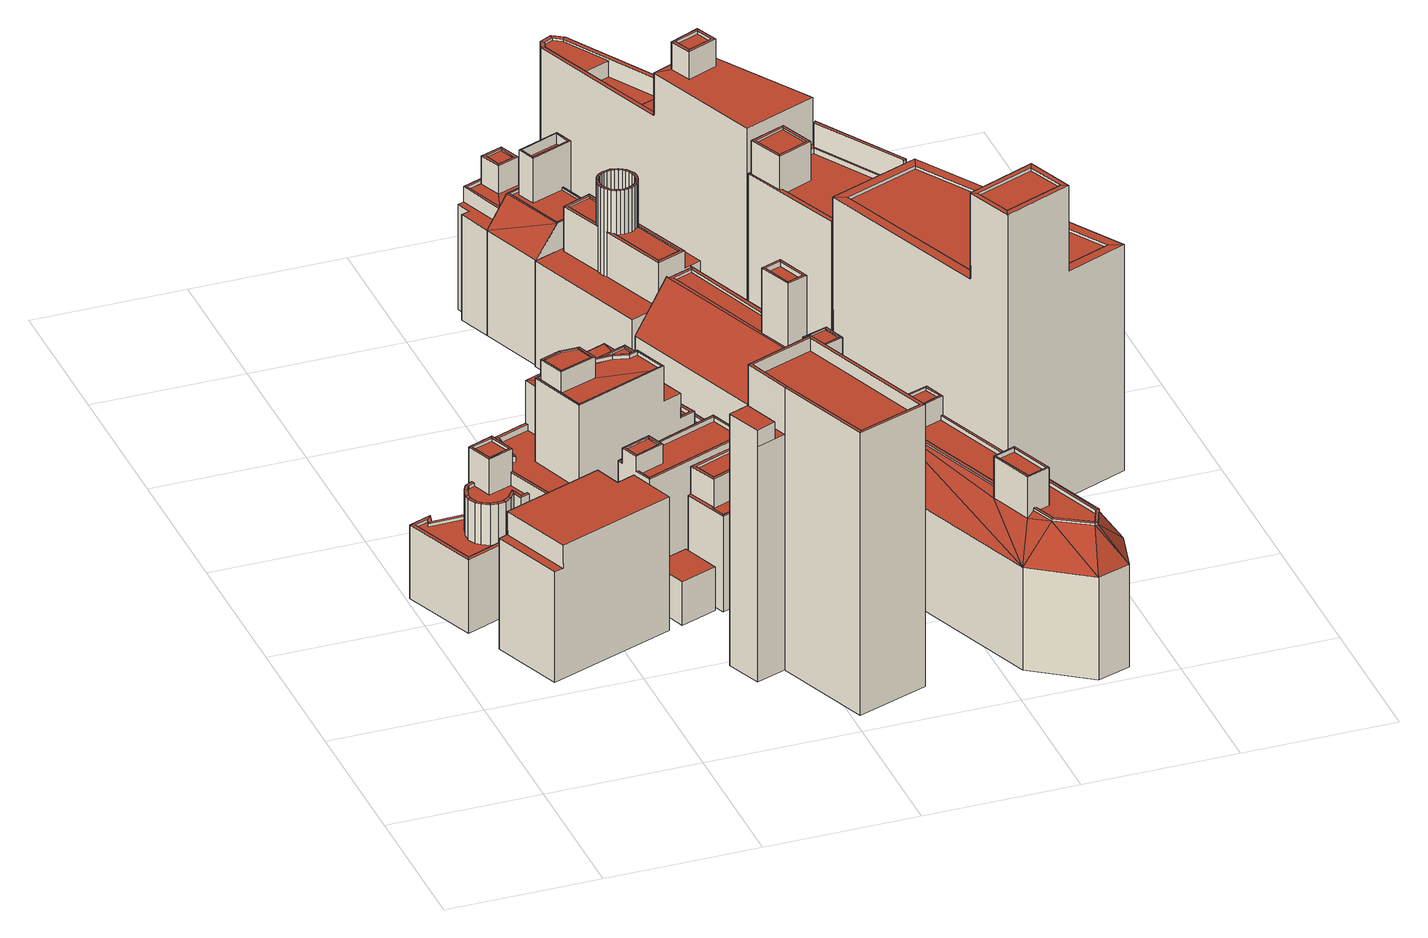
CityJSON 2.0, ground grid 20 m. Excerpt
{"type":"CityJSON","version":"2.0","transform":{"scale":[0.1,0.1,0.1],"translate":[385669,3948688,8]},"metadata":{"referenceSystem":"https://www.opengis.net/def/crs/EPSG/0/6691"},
"CityObjects":{
"building1":{"type":"Building","attributes":{"class":3002,"usage":403,"measuredHeight":18.2,"storeysAboveGround":5,"storeysBelowGround":0,"prefecture":13,"city":13103,"footprintArea":178.45,"fireproofType":1001,"coverageRatio":80,"floorAreaRatio":500,"surveyYear":2021,"urbanPlanType":21,"areaClassificationType":22,"landUseType":212,"districts":"10","detailedUsage":"1241","floodRisk_description":10,"floodRisk_rank":2,"floodRisk_depth":0.56,"floodRisk_adminType":2,"floodRisk_scale":2},"geometry":[{"type":"Solid","lod":"2","boundaries":[[[[0,1,2,3,4,5]],[[6,7,8,9]],[[10,11,12,13,14,15]],[[1,7,6,15,14,2]],[[1,0,8,7]],[[5,11,10,9,8,0]],[[4,3,13,12]],[[5,4,12,11]],[[3,2,14,13]],[[9,10,15,6]]]],"semantics":{"surfaces":[{"type":"GroundSurface"},{"type":"RoofSurface"},{"type":"WallSurface"}],"values":[[0,1,1,2,2,2,2,2,2,2]]}}]},
"building2":{"type":"Building","attributes":{"class":3002,"usage":401,"measuredHeight":21.1,"storeysAboveGround":8,"storeysBelowGround":1,"prefecture":13,"city":13103,"footprintArea":176.35,"fireproofType":1001,"coverageRatio":80,"floorAreaRatio":500,"surveyYear":2021,"urbanPlanType":21,"areaClassificationType":22,"landUseType":212,"districts":"10","detailedUsage":"1210","floodRisk_description":10,"floodRisk_rank":1,"floodRisk_depth":0.05,"floodRisk_adminType":2,"floodRisk_scale":2},"geometry":[{"type":"Solid","lod":"2","boundaries":[[[[16,17,18,19,20,21,22,23,24,25,26,27,28,29,30,31,32]],[[33,34,35,36,37,38,39,40]],[[41,42,43,44]],[[45,46,47,48]],[[49,50,51,52,53,54]],[[55,56,57,58,59,60]],[[61,62,63,64]],[[65,66,67,68]],[[69,70,71,72,73,74,75,76,77,78,79,80,81,82,83,84]],[[85,86,87,88]],[[89,90,91,92,93]],[[94,95,96,97]],[[98,45,99]],[[100,101,102,103]],[[104,105,106,107,108,109,110,111,112,113,114,115,116,117,118,119,120,121,122]],[[123,124,125,126]],[[127,128,129,130]],[[97,131,132,94]],[[133,134,135,136]],[[137,138,139,140]],[[141,142,143,144]],[[145,64,63,146]],[[52,51,147,148]],[[149,150,151,152]],[[153,154,155,156]],[[59,58,129,128]],[[146,157,158,145]],[[159,160,161,162]],[[163,155,154,164]],[[165,166,167,168]],[[127,130,169,170]],[[171,172,173,50,49]],[[174,175,176,177]],[[60,178,179,55]],[[147,180,181,148]],[[160,132,131,161]],[[45,98,46]],[[182,183,101,100]],[[184,185,86,85]],[[186,68,67,187]],[[188,123,126,189]],[[175,163,164,176]],[[190,191,192,193]],[[144,143,185,184]],[[194,195,196,197,198,199,200,201]],[[136,135,202,203,204,205]],[[42,206,207,208,209,210,43]],[[178,211,212,179]],[[213,41,44,214]],[[215,216,217,218]],[[219,220,221,222,223,224]],[[225,226,183,182]],[[103,102,142,141]],[[152,151,226,225]],[[227,228,229,230]],[[228,227,231,232]],[[88,87,233,234]],[[140,139,168,167]],[[235,174,177,236]],[[187,230,229,186]],[[237,238,239,240]],[[137,218,217,138]],[[239,207,206,240]],[[188,189,241,242]],[[95,159,162,96]],[[243,242,241,244]],[[232,231,66,65]],[[245,98,99,246]],[[247,125,124,248]],[[249,234,233,250]],[[251,252,253,254,255,256,257,258,259,260,261]],[[211,170,169,212]],[[214,262,238,237,213]],[[263,264,249,250]],[[61,265,266,62]],[[246,48,47,245]],[[75,103,141,76]],[[183,226,114,113]],[[205,251,261,136]],[[232,220,219,228]],[[89,131,97,90]],[[235,201,200,174]],[[258,62,266,259]],[[184,78,77,144]],[[194,201,235,236,124,123]],[[132,147,51,94]],[[170,211,208,207]],[[24,23,216,215,118,117,48,246,265]],[[121,140,167,122]],[[57,56,160,159,173,172]],[[39,244,241,40]],[[98,192,191,46]],[[137,120,119,218]],[[126,34,33,189]],[[257,63,62,258]],[[166,165,250,233,105,104]],[[245,193,192,98]],[[66,231,213,237]],[[260,133,136,261]],[[92,162,161,93]],[[217,216,23,22]],[[50,173,159,95]],[[20,19,168,139]],[[226,151,115,114]],[[179,148,181,55]],[[67,66,237,240]],[[180,147,132,160,56]],[[146,256,255,157]],[[35,125,247,36]],[[26,64,145,27]],[[231,227,41,213]],[[193,245,47,190]],[[41,227,230,42]],[[100,74,73,182]],[[156,196,195,188,242,153]],[[91,96,162,92]],[[176,29,28,177]],[[69,84,134,133,99,45]],[[117,116,150,149,70,69,45,48]],[[93,161,131,89]],[[190,47,46,191]],[[104,122,167,166]],[[70,149,152,71]],[[164,154,31,30]],[[58,57,172,171]],[[212,52,148,179]],[[198,163,175,199]],[[110,109,143,142]],[[120,137,140,121]],[[197,155,163,198]],[[26,25,61,64]],[[81,234,249,82]],[[44,43,37,36,247,248]],[[202,135,17,16]],[[234,81,80,88]],[[169,53,52,212]],[[209,243,244,39,38,210]],[[58,171,49,129]],[[254,262,214,158,157,255]],[[133,260,259,266,265,246,99]],[[65,221,220,232]],[[248,124,236,177,28,27,145,158,214,44]],[[90,97,96,91]],[[107,106,87,86]],[[130,54,53,169]],[[106,105,233,87]],[[40,241,189,33]],[[125,35,34,126]],[[43,210,38,37]],[[264,83,82,249]],[[228,219,224,229]],[[76,141,144,77]],[[21,20,139,138]],[[118,215,218,119]],[[63,257,256,146]],[[127,170,207,239]],[[195,194,123,188]],[[203,202,16,32]],[[204,203,178,60,253,252]],[[94,51,50,95]],[[129,49,54,130]],[[176,164,30,29]],[[196,156,155,197]],[[25,24,265,61]],[[79,85,88,80]],[[225,72,71,152]],[[223,186,229,224]],[[111,110,142,102]],[[182,73,72,225]],[[262,254,253,60,59]],[[78,184,85,79]],[[174,200,199,175]],[[109,108,185,143]],[[128,127,239,238]],[[221,65,68,222]],[[238,262,59,128]],[[153,242,243,209,208,211,178,203,32,31,154]],[[263,250,165,168,19,18]],[[230,187,206,42]],[[103,75,74,100]],[[116,115,151,150]],[[108,107,86,185]],[[187,67,240,206]],[[263,18,17,135,134,84,83,264]],[[181,180,56,55]],[[222,68,186,223]],[[204,252,251,205]],[[113,112,101,183]],[[138,217,22,21]],[[112,111,102,101]]]],"semantics":{"surfaces":[{"type":"GroundSurface"},{"type":"RoofSurface"},{"type":"WallSurface"}],"values":[[0,1,1,1,1,1,1,1,1,1,1,1,1,1,1,1,1,1,1,1,1,1,1,1,1,1,1,1,1,1,1,1,1,1,1,1,1,1,1,1,1,1,1,1,1,1,1,1,1,1,1,1,1,1,1,1,1,1,1,1,1,1,1,1,1,1,1,1,1,1,1,1,1,1,1,1,2,2,2,2,2,2,2,2,2,2,2,2,2,2,2,2,2,2,2,2,2,2,2,2,2,2,2,2,2,2,2,2,2,2,2,2,2,2,2,2,2,2,2,2,2,2,2,2,2,2,2,2,2,2,2,2,2,2,2,2,2,2,2,2,2,2,2,2,2,2,2,2,2,2,2,2,2,2,2,2,2,2,2,2,2,2,2,2,2,2,2,2,2,2,2,2,2,2,2,2,2,2,2,2,2,2,2,2,2,2,2,2,2,2]]}}]},
"building3":{"type":"Building","attributes":{"class":3001,"usage":402,"measuredHeight":6.6,"storeysAboveGround":2,"storeysBelowGround":0,"prefecture":13,"city":13103,"footprintArea":27.25,"fireproofType":1003,"coverageRatio":80,"floorAreaRatio":500,"surveyYear":2021,"urbanPlanType":21,"areaClassificationType":22,"landUseType":212,"districts":"10","detailedUsage":"1221","floodRisk_description":10,"floodRisk_rank":1,"floodRisk_depth":0.33,"floodRisk_adminType":2,"floodRisk_scale":2},"geometry":[{"type":"Solid","lod":"2","boundaries":[[[[267,268,269,270]],[[271,272,273,274]],[[268,267,272,271]],[[270,269,274,273]],[[269,268,271,274]],[[267,270,273,272]]]],"semantics":{"surfaces":[{"type":"GroundSurface"},{"type":"RoofSurface"},{"type":"WallSurface"}],"values":[[0,1,2,2,2,2]]}}]},
"building4":{"type":"Building","attributes":{"class":3002,"usage":413,"measuredHeight":17.2,"storeysAboveGround":5,"storeysBelowGround":1,"prefecture":13,"city":13103,"footprintArea":84.7,"fireproofType":1001,"coverageRatio":80,"floorAreaRatio":500,"surveyYear":2021,"urbanPlanType":21,"areaClassificationType":22,"landUseType":211,"districts":"10","detailedUsage":"1230","floodRisk_description":10,"floodRisk_rank":1,"floodRisk_depth":0.21,"floodRisk_adminType":2,"floodRisk_scale":2},"geometry":[{"type":"Solid","lod":"2","boundaries":[[[[275,276,277,278]],[[279,280,281,282]],[[283,284,285,286]],[[287,288,280,279]],[[282,281,289,290]],[[291,292,293,294]],[[295,296,284,283]],[[297,298,299,300,301,302,303,304]],[[296,295,305,306]],[[290,289,288,287]],[[286,285,291,294]],[[307,308,309,310]],[[291,299,298,292]],[[285,300,299,291]],[[281,308,307,289]],[[276,275,286,294]],[[306,305,282,290,304,303]],[[297,304,290,287]],[[278,277,295,283]],[[284,301,300,285]],[[293,279,282,305,295,277,276,294]],[[288,310,309,280]],[[296,302,301,284]],[[297,287,279,293,292,298]],[[280,309,308,281]],[[289,307,310,288]],[[275,278,283,286]],[[306,303,302,296]]]],"semantics":{"surfaces":[{"type":"GroundSurface"},{"type":"RoofSurface"},{"type":"WallSurface"}],"values":[[0,1,1,1,1,1,1,1,1,1,1,1,2,2,2,2,2,2,2,2,2,2,2,2,2,2,2,2]]}}]},
"building5":{"type":"Building","attributes":{"class":3002,"usage":403,"measuredHeight":36.6,"storeysAboveGround":12,"storeysBelowGround":0,"prefecture":13,"city":13103,"footprintArea":212.09,"fireproofType":1001,"coverageRatio":80,"floorAreaRatio":500,"surveyYear":2021,"urbanPlanType":21,"areaClassificationType":22,"landUseType":212,"districts":"10","detailedUsage":"1241","floodRisk_description":10,"floodRisk_rank":1,"floodRisk_depth":0.28,"floodRisk_adminType":2,"floodRisk_scale":2},"geometry":[{"type":"Solid","lod":"2","boundaries":[[[[311,312,313,314,315,316,317,318,319,320]],[[321,322,323,324]],[[325,326,327,328]],[[329,330,331,332]],[[329,332,333,334]],[[335,336,337,338,339]],[[340,341,342,343,344,345,346]],[[328,327,331,330]],[[334,333,326,325]],[[332,337,336,333]],[[314,313,342,341]],[[323,311,320,346,324]],[[331,338,337,332]],[[320,319,340,346]],[[334,315,314,341,340,329]],[[321,324,346,345]],[[313,312,343,342]],[[322,321,345,344]],[[330,329,340,319,318]],[[318,317,328,330]],[[316,315,334,325]],[[333,336,335,326]],[[325,328,317,316]],[[311,323,322,344,343,312]],[[326,335,339,327]],[[327,339,338,331]]]],"semantics":{"surfaces":[{"type":"GroundSurface"},{"type":"RoofSurface"},{"type":"WallSurface"}],"values":[[0,1,1,1,1,1,1,1,1,2,2,2,2,2,2,2,2,2,2,2,2,2,2,2,2,2]]}}]},
"building6":{"type":"Building","attributes":{"class":3002,"usage":402,"measuredHeight":15.7,"storeysAboveGround":5,"storeysBelowGround":0,"prefecture":13,"city":13103,"footprintArea":59.98,"fireproofType":1001,"coverageRatio":80,"floorAreaRatio":500,"surveyYear":2021,"urbanPlanType":21,"areaClassificationType":22,"landUseType":212,"districts":"10","detailedUsage":"1221","floodRisk_description":10,"floodRisk_rank":1,"floodRisk_depth":0.18,"floodRisk_adminType":2,"floodRisk_scale":2},"geometry":[{"type":"Solid","lod":"2","boundaries":[[[[347,348,349,350]],[[351,352,353,354]],[[355,356,357,358]],[[359,360,361,362]],[[362,361,352,351]],[[363,364,365,366,367,368,369]],[[354,353,360,359]],[[370,371,372,373]],[[358,357,374,375]],[[376,377,375,374,378,379]],[[356,355,380,381]],[[381,380,362,351,366,365]],[[357,363,369,374]],[[380,355,348,347,377,376,359,362]],[[353,372,371,360]],[[349,348,355,358]],[[352,373,372,353]],[[360,371,370,361]],[[347,350,375,377]],[[374,369,368,378]],[[356,364,363,357]],[[354,359,376,379]],[[378,368,367,379]],[[366,351,354,379,367]],[[350,349,358,375]],[[381,365,364,356]],[[361,370,373,352]]]],"semantics":{"surfaces":[{"type":"GroundSurface"},{"type":"RoofSurface"},{"type":"WallSurface"}],"values":[[0,1,1,1,1,1,1,1,1,1,1,2,2,2,2,2,2,2,2,2,2,2,2,2,2,2,2]]}}]},
"building7":{"type":"Building","attributes":{"class":3002,"usage":401,"measuredHeight":16.7,"storeysAboveGround":5,"storeysBelowGround":1,"prefecture":13,"city":13103,"footprintArea":73.07,"fireproofType":1001,"coverageRatio":80,"floorAreaRatio":700,"surveyYear":2021,"urbanPlanType":21,"areaClassificationType":22,"landUseType":212,"districts":"10","detailedUsage":"1210","floodRisk_description":10,"floodRisk_rank":1,"floodRisk_depth":0.11,"floodRisk_adminType":2,"floodRisk_scale":2},"geometry":[{"type":"Solid","lod":"2","boundaries":[[[[382,383,384,385,386,387,388,389,390,391,392,393]],[[394,395,396,397]],[[398,399,400,401]],[[402,403,404,405]],[[406,401,407,408]],[[409,410,411,412]],[[413,414,415,416]],[[417,396,395,418]],[[419,420,421,422]],[[412,411,423,424]],[[401,400,425,407]],[[408,419,422,406]],[[426,427,428,429,430,431]],[[432,433,434,435,436,410,409,437]],[[394,397,438,439]],[[440,416,415,441]],[[413,421,420,414]],[[425,400,440,441]],[[436,435,424,423]],[[438,417,418,439]],[[402,438,397,403]],[[399,398,383,382]],[[414,434,433,415]],[[415,433,432,441]],[[428,427,385,384,401,406]],[[426,431,387,386]],[[411,410,394,439]],[[435,420,419,424]],[[394,410,436,395]],[[408,412,424,419]],[[403,397,396,404]],[[418,423,411,439]],[[395,436,423,418]],[[422,429,428,406]],[[404,396,417,405]],[[398,401,384,383]],[[431,430,388,387]],[[429,422,421,389,388,430]],[[405,417,438,402]],[[441,432,437,425]],[[393,400,399,382]],[[420,435,434,414]],[[391,390,413,416]],[[425,437,409,407]],[[392,391,416,440]],[[393,392,440,400]],[[390,389,421,413]],[[427,426,386,385]],[[407,409,412,408]]]],"semantics":{"surfaces":[{"type":"GroundSurface"},{"type":"RoofSurface"},{"type":"WallSurface"}],"values":[[0,1,1,1,1,1,1,1,1,1,1,1,1,1,1,1,1,1,1,1,2,2,2,2,2,2,2,2,2,2,2,2,2,2,2,2,2,2,2,2,2,2,2,2,2,2,2,2,2]]}}]},
"building8":{"type":"Building","attributes":{"class":3002,"usage":401,"measuredHeight":18,"storeysAboveGround":6,"storeysBelowGround":1,"prefecture":13,"city":13103,"footprintArea":205.99,"fireproofType":1001,"coverageRatio":80,"floorAreaRatio":700,"surveyYear":2021,"urbanPlanType":21,"areaClassificationType":22,"landUseType":212,"districts":"10","detailedUsage":"1210","floodRisk_description":10,"floodRisk_rank":1,"floodRisk_depth":0.06,"floodRisk_adminType":2,"floodRisk_scale":2},"geometry":[{"type":"Solid","lod":"2","boundaries":[[[[442,443,444,445,446,447,385,383]],[[448,449,450,451]],[[452,453,454,455]],[[456,457,458,459]],[[460,461,462,463]],[[464,465,466,467]],[[468,469,470,471,472,473,474,475,476,477,478,479,480,481,482,483,484,485,486,487,488,489,490,491,492,493,494,495,496,497]],[[498,499,500,501]],[[502,503,504,505,506,507,508,509,510,511,512,513,514,515,516]],[[517,518,519,520]],[[521,522,523,524,525]],[[451,450,526,527]],[[528,529,530]],[[528,530,531]],[[532,533,534,535]],[[530,508,531]],[[463,462,536,537]],[[499,538,539,500]],[[540,541,542,543]],[[544,545,546,547]],[[548,549,550,551,552]],[[553,544,547,554]],[[545,555,556,546]],[[530,557,461,460]],[[536,558,559,537]],[[560,561,562,563]],[[528,531,564]],[[565,553,554,566]],[[567,568,569,570]],[[571,572,573,574]],[[575,576,577,578,579,580,581,582]],[[583,584,585,586]],[[587,567,570,588]],[[533,464,467,534]],[[589,540,543,590]],[[557,530,529,591]],[[592,452,455,593]],[[572,587,588,573]],[[531,537,564]],[[584,592,593,585]],[[538,583,586,539]],[[594,595,596,597,598,599,600,601,602,603,604]],[[427,605,460]],[[606,607,608,609,610,611,612,613,614,615,616]],[[561,560,617,618,619]],[[620,589,590,621]],[[537,559,564]],[[622,565,566,623]],[[453,532,535,454]],[[624,517,520,625]],[[541,624,625,542]],[[527,526,626,627]],[[555,620,621,556]],[[568,498,501,569]],[[627,626,449,448]],[[518,571,574,519]],[[628,629,630,631,632,633,634,635,636,637,638,639,640,641]],[[563,562,642,643,644,645]],[[460,463,427]],[[465,622,623,466]],[[549,548,525,524]],[[585,593,484,483]],[[630,629,617,560]],[[624,541,640,639]],[[450,456,459,526]],[[499,498,611,610]],[[593,455,485,484]],[[427,463,537,646,383,385]],[[385,447,605,427]],[[566,554,493,492]],[[529,528,527,627,578,577,591]],[[590,543,469,468]],[[467,466,490,489]],[[572,571,636,635]],[[466,623,491,490]],[[568,567,613,612]],[[532,453,516,515]],[[504,549,524,633,632,505]],[[621,590,468,497]],[[461,575,582,462]],[[619,618,620,555,597,596]],[[570,569,478,477]],[[550,549,504,503]],[[613,567,587,522,614]],[[521,615,614,522]],[[623,566,492,491]],[[542,625,471,470]],[[642,604,603,465,464,643]],[[455,454,486,485]],[[453,452,502,516]],[[574,573,475,474]],[[525,616,615,521]],[[556,621,497,496]],[[588,570,477,476]],[[448,579,578,627]],[[634,633,524,523]],[[571,518,637,636]],[[543,542,470,469]],[[531,646,537]],[[538,499,610,609]],[[462,582,581,536]],[[554,547,494,493]],[[598,597,555,545]],[[534,467,489,488]],[[539,586,482,481]],[[546,556,496,495]],[[583,608,607,552,584]],[[535,534,488,487]],[[605,447,446,510,509,530,460]],[[452,592,551,550,503,502]],[[622,465,603,602]],[[509,508,530]],[[449,457,456,450]],[[561,595,594,562]],[[563,645,514,513]],[[569,501,479,478]],[[630,560,563,513,512,444,443,507,506,631]],[[572,635,634,523,522,587]],[[562,594,604,642]],[[601,600,553,565]],[[442,531,508,507,443]],[[625,520,472,471]],[[498,568,612,611]],[[643,464,533,644]],[[520,519,473,472]],[[557,576,575,461]],[[541,540,641,640]],[[445,444,512,511]],[[564,451,527,528]],[[599,598,545,544]],[[573,588,476,475]],[[518,517,638,637]],[[536,581,580,558]],[[591,577,576,557]],[[565,622,602,601]],[[446,445,511]],[[547,546,495,494]],[[583,538,609,608]],[[519,574,474,473]],[[454,535,487,486]],[[548,606,616,525]],[[500,539,481,480]],[[558,580,579,448,451,564,559]],[[540,589,628,641]],[[510,446,511]],[[586,585,483,482]],[[632,631,506,505]],[[600,599,544,553]],[[501,500,480,479]],[[619,596,595,561]],[[551,592,584,552]],[[517,624,639,638]],[[626,458,457,449]],[[589,620,618,617,629,628]],[[532,515,514,645,644,533]],[[526,459,458,626]],[[552,607,606,548]],[[442,383,646,531]]]],"semantics":{"surfaces":[{"type":"GroundSurface"},{"type":"RoofSurface"},{"type":"WallSurface"}],"values":[[0,1,1,1,1,1,1,1,1,1,1,1,1,1,1,1,1,1,1,1,1,1,1,1,1,1,1,1,1,1,1,1,1,1,1,1,1,1,1,1,1,1,1,1,1,1,1,1,1,1,1,1,1,1,1,1,1,1,1,1,1,2,2,2,2,2,2,2,2,2,2,2,2,2,2,2,2,2,2,2,2,2,2,2,2,2,2,2,2,2,2,2,2,2,2,2,2,2,2,2,2,2,2,2,2,2,2,2,2,2,2,2,2,2,2,2,2,2,2,2,2,2,2,2,2,2,2,2,2,2,2,2,2,2,2,2,2,2,2,2,2,2,2,2,2,2,2,2,2,2,2,2,2,2,2,2,2,2]]}}]},
"building9":{"type":"Building","attributes":{"class":3002,"usage":401,"measuredHeight":19.5,"storeysAboveGround":6,"storeysBelowGround":1,"prefecture":13,"city":13103,"footprintArea":271.34,"fireproofType":1001,"coverageRatio":80,"floorAreaRatio":700,"surveyYear":2021,"urbanPlanType":21,"areaClassificationType":22,"landUseType":212,"districts":"10","detailedUsage":"1210","floodRisk_description":10,"floodRisk_rank":1,"floodRisk_depth":0.05,"floodRisk_adminType":2,"floodRisk_scale":2},"geometry":[{"type":"Solid","lod":"2","boundaries":[[[[647,648,649,650]],[[651,652,653,654]],[[655,656,657,658]],[[659,660,661,662]],[[663,664,665,666]],[[667,668,669,670]],[[662,661,668,667]],[[670,669,660,659]],[[671,672,673]],[[674,675,676,677]],[[671,678,672]],[[663,679,680,681,682]],[[683,684,673,666,665]],[[672,666,673]],[[685,686,664,663,682,687]],[[665,676,675,683]],[[686,685,662,667,683,675,674]],[[681,648,647,671,673,684,670,659,687,682]],[[686,674,677,664]],[[658,672,678,650,649,680,679,655]],[[668,651,654,669]],[[669,654,653,660]],[[657,666,672,658]],[[659,662,685,687]],[[656,663,666,657]],[[681,680,649,648]],[[647,650,678,671]],[[660,653,652,661]],[[661,652,651,668]],[[667,670,684,683]],[[664,677,676,665]],[[655,679,663,656]]]],"semantics":{"surfaces":[{"type":"GroundSurface"},{"type":"RoofSurface"},{"type":"WallSurface"}],"values":[[0,1,1,1,1,1,1,1,1,1,1,1,1,1,1,2,2,2,2,2,2,2,2,2,2,2,2,2,2,2,2,2]]}}]},
"building10":{"type":"Building","attributes":{"class":3002,"usage":401,"measuredHeight":16,"storeysAboveGround":5,"storeysBelowGround":0,"prefecture":13,"city":13103,"footprintArea":121.6,"fireproofType":1001,"coverageRatio":80,"floorAreaRatio":700,"surveyYear":2021,"urbanPlanType":21,"areaClassificationType":22,"landUseType":212,"districts":"10","detailedUsage":"1210","floodRisk_description":10,"floodRisk_rank":1,"floodRisk_depth":0.05,"floodRisk_adminType":2,"floodRisk_scale":2},"geometry":[{"type":"Solid","lod":"2","boundaries":[[[[688,689,690,691]],[[692,693,694]],[[692,694,695]],[[696,697,698,699]],[[700,701,702]],[[703,704,705,706]],[[693,707,694]],[[708,709,710,711]],[[712,692,695]],[[713,714,703,706]],[[715,716,717,718,719,720]],[[721,708,711,722]],[[700,723,694]],[[712,695,702]],[[710,709,705,704]],[[701,712,702]],[[692,724,693]],[[725,726,727,728,729,730,731,732]],[[713,721,722,714]],[[700,702,723]],[[707,700,694]],[[733,734,735,736,737,738,739,740,741,742,743,744,745]],[[718,710,704,719]],[[727,735,734,728]],[[728,734,733,729]],[[712,741,740,692]],[[701,742,741,712]],[[717,711,710,718]],[[732,731,713,706]],[[720,703,714,715]],[[743,700,707,744]],[[695,690,689,702]],[[719,704,703,720]],[[740,739,724,692]],[[715,714,722,716]],[[732,706,705,738,737,725]],[[716,722,711,717]],[[696,699,688,691]],[[700,743,742,701]],[[731,730,721,713]],[[736,726,725,737]],[[695,694,697,696,691,690]],[[697,694,723,698]],[[688,699,698,723,702,689]],[[724,739,738,705,709,693]],[[735,727,726,736]],[[707,693,709,708,745,744]],[[708,721,730,729,733,745]]]],"semantics":{"surfaces":[{"type":"GroundSurface"},{"type":"RoofSurface"},{"type":"WallSurface"}],"values":[[0,1,1,1,1,1,1,1,1,1,1,1,1,1,1,1,1,1,1,1,1,1,2,2,2,2,2,2,2,2,2,2,2,2,2,2,2,2,2,2,2,2,2,2,2,2,2,2]]}}]},
"building11":{"type":"Building","attributes":{"class":3002,"usage":402,"measuredHeight":17.6,"storeysAboveGround":5,"storeysBelowGround":1,"prefecture":13,"city":13103,"footprintArea":458.31,"fireproofType":1001,"coverageRatio":80,"floorAreaRatio":500,"surveyYear":2021,"urbanPlanType":21,"areaClassificationType":22,"landUseType":212,"districts":"10","detailedUsage":"1221","floodRisk_description":10,"floodRisk_rank":1,"floodRisk_depth":0.34,"floodRisk_adminType":2,"floodRisk_scale":2},"geometry":[{"type":"Solid","lod":"2","boundaries":[[[[746,747,748,749,750,751,752,753,754,755]],[[756,757,758]],[[759,760,761,762]],[[763,764,765,766]],[[767,768,769]],[[770,771,772,773]],[[774,775,776,777]],[[778,779,780,781]],[[782,783,784,785,786,787]],[[788,789,790,791]],[[792,793,794]],[[795,767,769]],[[796,797,798,799]],[[800,801,780,779]],[[773,772,775,774]],[[802,803,804,805,806,807,808,809,810,811]],[[792,812,756]],[[793,792,813]],[[814,815,816,817]],[[818,819,820]],[[766,765,797,796]],[[821,822,823,824,825,826]],[[819,818,767]],[[813,827,820]],[[777,776,771,770]],[[828,829,830,831]],[[832,833,815,814]],[[795,769,757]],[[781,834,835,778]],[[836,827,813]],[[792,794,812]],[[756,812,795]],[[756,795,757]],[[837,838,839,840]],[[841,817,816,842]],[[843,844,801,800]],[[799,798,764,763]],[[844,843,845,846]],[[767,795,819]],[[836,813,792]],[[847,848,833,832]],[[849,850,851,852]],[[853,854,848,847]],[[841,842,854,853]],[[820,827,818]],[[848,786,785,833]],[[812,794,752,751]],[[751,750,795,812]],[[747,746,793,813]],[[833,785,784,815]],[[798,760,759,764]],[[767,778,835,768]],[[775,850,849,776]],[[854,787,786,848]],[[790,758,757,774,777,805,804,791]],[[806,805,777,770]],[[827,800,779,818]],[[794,793,821,826,853,847,831,830,753,752]],[[771,852,851,772]],[[791,804,803,788]],[[754,753,830,829]],[[797,761,760,798]],[[789,796,799,756,758,790]],[[838,837,755,754,829,828,832,814]],[[839,823,822,840]],[[818,779,778,767]],[[781,808,807,834]],[[788,803,802,846,845,766,796,789]],[[750,749,819,795]],[[801,810,809,780]],[[755,837,840,822,821,793,746]],[[836,843,800,827]],[[817,841,825,824]],[[780,809,808,781]],[[816,783,782,842]],[[769,773,774,757]],[[844,811,810,801]],[[815,784,783,816]],[[834,807,806,770,773,769,768,835]],[[776,849,852,771]],[[772,851,850,775]],[[765,762,761,797]],[[846,802,811,844]],[[831,847,832,828]],[[838,814,817,824,823,839]],[[749,748,820,819]],[[764,759,762,765]],[[756,799,763,792]],[[792,763,766,845,843,836]],[[841,853,826,825]],[[842,782,787,854]],[[748,747,813,820]]]],"semantics":{"surfaces":[{"type":"GroundSurface"},{"type":"RoofSurface"},{"type":"WallSurface"}],"values":[[0,1,1,1,1,1,1,1,1,1,1,1,1,1,1,1,1,1,1,1,1,1,1,1,1,1,1,1,1,1,1,1,1,1,1,1,1,1,1,1,1,1,1,1,1,2,2,2,2,2,2,2,2,2,2,2,2,2,2,2,2,2,2,2,2,2,2,2,2,2,2,2,2,2,2,2,2,2,2,2,2,2,2,2,2,2,2,2,2,2,2,2]]}}]},
"building12":{"type":"Building","attributes":{"class":3002,"usage":401,"measuredHeight":29.4,"storeysAboveGround":10,"storeysBelowGround":0,"prefecture":13,"city":13103,"footprintArea":144.19,"fireproofType":1001,"coverageRatio":80,"floorAreaRatio":700,"surveyYear":2021,"urbanPlanType":21,"areaClassificationType":22,"landUseType":212,"districts":"10","detailedUsage":"1210","floodRisk_description":10,"floodRisk_rank":2,"floodRisk_depth":0.57,"floodRisk_adminType":2,"floodRisk_scale":2},"geometry":[{"type":"Solid","lod":"2","boundaries":[[[[855,856,857,858,859,860,861]],[[862,863,864,865]],[[866,867,868,869,870,871,872,873,874,875]],[[876,877,878,879]],[[880,881,882,883]],[[884,885,886,887,888,889]],[[865,864,877,876]],[[890,891,892,893]],[[872,868,867,873]],[[894,895,896,897]],[[898,899,900,901]],[[892,902,903,893]],[[899,898,904,905]],[[905,904,903,902]],[[906,907,908,909]],[[879,878,863,862]],[[877,907,906,878]],[[904,886,885,903]],[[903,885,884,893]],[[898,887,886,904]],[[859,858,870,869]],[[864,908,907,877]],[[890,893,884,889,896,895,882,881]],[[861,860,899,905]],[[868,872,891,890,881,880,901,900]],[[867,876,879,873]],[[863,909,908,864]],[[888,897,896,889]],[[875,874,862,865,866]],[[883,894,897,888,887,898,901,880]],[[878,906,909,863]],[[871,870,858,857,891,872]],[[856,855,902,892]],[[855,861,905,902]],[[857,856,892,891]],[[900,899,860,859,869,868]],[[865,876,867,866]],[[882,895,894,883]],[[873,879,862,874]]]],"semantics":{"surfaces":[{"type":"GroundSurface"},{"type":"RoofSurface"},{"type":"WallSurface"}],"values":[[0,1,1,1,1,1,1,1,1,1,1,1,1,1,1,1,2,2,2,2,2,2,2,2,2,2,2,2,2,2,2,2,2,2,2,2,2,2,2]]}}]},
"building13":{"type":"Building","attributes":{"class":3002,"usage":401,"measuredHeight":27.1,"storeysAboveGround":7,"storeysBelowGround":1,"prefecture":13,"city":13103,"footprintArea":159.86,"fireproofType":1001,"coverageRatio":80,"floorAreaRatio":700,"surveyYear":2021,"urbanPlanType":21,"areaClassificationType":22,"landUseType":212,"districts":"10","detailedUsage":"1210","floodRisk_description":10,"floodRisk_rank":2,"floodRisk_depth":0.62,"floodRisk_adminType":2,"floodRisk_scale":2},"geometry":[{"type":"Solid","lod":"2","boundaries":[[[[910,911,912,913,914,915]],[[916,917,918,919]],[[920,921,922,923,924,925,926]],[[927,928,929,930,931,932]],[[933,934,935,936,937]],[[938,939,940,941]],[[919,918,942,943]],[[944,945,946,947,948,949]],[[923,950,951,924]],[[952,917,916,953]],[[954,955,951,950,948,947]],[[952,953,943,942]],[[956,946,945,921,920]],[[948,931,930,949]],[[915,914,920,926]],[[940,939,918,917]],[[912,911,947,946]],[[922,921,953,916,929,928]],[[944,919,943,945]],[[915,926,925,936,935,955,954,910]],[[952,941,940,917]],[[946,956,913,912]],[[911,910,954,947]],[[941,952,942,938]],[[955,935,934,951]],[[928,927,923,922]],[[923,927,932,950]],[[951,934,933,937,924]],[[938,942,918,939]],[[950,932,931,948]],[[921,945,943,953]],[[925,924,937,936]],[[956,920,914,913]],[[929,916,919,944,949,930]]]],"semantics":{"surfaces":[{"type":"GroundSurface"},{"type":"RoofSurface"},{"type":"WallSurface"}],"values":[[0,1,1,1,1,1,1,1,1,1,1,1,1,2,2,2,2,2,2,2,2,2,2,2,2,2,2,2,2,2,2,2,2,2]]}}]},
"building14":{"type":"Building","attributes":{"class":3002,"usage":401,"measuredHeight":37.1,"storeysAboveGround":9,"storeysBelowGround":0,"prefecture":13,"city":13103,"footprintArea":483.37,"fireproofType":1001,"coverageRatio":80,"floorAreaRatio":700,"surveyYear":2021,"urbanPlanType":21,"areaClassificationType":22,"landUseType":212,"districts":"10","detailedUsage":"1210","floodRisk_description":10,"floodRisk_rank":2,"floodRisk_depth":0.63,"floodRisk_adminType":2,"floodRisk_scale":2},"geometry":[{"type":"Solid","lod":"2","boundaries":[[[[957,958,959,960]],[[961,962,963,964,965,966]],[[967,968,969,970]],[[971,972,973,974]],[[975,976,977,978]],[[970,969,976,975]],[[978,977,968,967]],[[979,980,981,982]],[[983,984,985,986]],[[987,980,979,988]],[[987,988,971,974]],[[959,958,980,987]],[[957,970,975,981,980,958]],[[982,981,975,978,961,966]],[[960,974,973,967,970,957]],[[960,959,987,974]],[[977,983,986,968]],[[961,978,967,973,972,962]],[[982,966,965,979]],[[988,964,963,971]],[[976,984,983,977]],[[979,965,964,988]],[[969,985,984,976]],[[971,963,962,972]],[[968,986,985,969]]]],"semantics":{"surfaces":[{"type":"GroundSurface"},{"type":"RoofSurface"},{"type":"WallSurface"}],"values":[[0,1,1,1,1,1,1,1,1,1,1,2,2,2,2,2,2,2,2,2,2,2,2,2,2]]}}]}
},
"vertices":[
[95,218,9],[60,311,9],[204,365,9],[216,331,9],[240,340,9],[262,280,9],[72,316,162],[60,311,162],[95,218,162],[107,222,162],[107,222,194],[262,280,194],[240,340,194],[216,331,194],[204,365,194],[72,316,194],
[182,368,10],[141,353,10],[127,389,10],[38,354,10],[0,451,10],[30,463,10],[27,450,10],[92,452,10],[105,457,10],[128,456,10],[125,474,10],[125,500,10],[326,577,10],[360,489,10],[362,490,10],[379,445,10],[182,369,10],[327,484,197],[331,485,197],[301,564,197],[287,559,197],[318,476,197],[313,473,197],[329,429,197],[346,436,197],[292,511,237],[307,473,237],[318,476,237],[285,562,237],[84,409,209],[86,413,209],[75,442,209],[71,444,209],[257,459,281],[214,455,281],[224,428,281],[303,418,281],[288,458,281],[277,454,281],[158,443,286],[162,445,286],[172,449,286],[193,457,286],[192,459,286],[155,445,286],[128,456,178],[133,452,178],[129,475,178],[125,474,178],[259,474,263],[256,470,263],[284,473,263],[286,477,263],[84,409,160],[75,434,160],[66,430,160],[62,423,160],[59,412,160],[59,404,160],[63,395,160],[68,390,160],[76,386,160],[85,385,160],[93,386,160],[101,391,160],[111,404,160],[117,389,160],[126,393,160],[115,420,160],[93,386,164],[95,382,164],[104,388,164],[101,391,164],[176,413,309],[220,429,309],[212,452,309],[189,452,309],[165,443,309],[224,428,310],[214,455,310],[212,452,310],[220,429,310],[114,424,209],[118,422,209],[59,404,164],[55,402,164],[60,392,164],[63,395,164],[112,389,108],[110,396,108],[104,388,108],[95,382,108],[85,381,108],[75,382,108],[66,387,108],[60,392,108],[55,402,108],[55,412,108],[58,424,108],[63,433,108],[73,438,108],[71,444,108],[78,447,108],[21,446,108],[24,456,108],[6,449,108],[40,360,108],[336,483,203],[303,568,203],[301,564,203],[331,485,203],[277,457,286],[258,462,286],[257,459,286],[277,454,286],[176,413,310],[175,410,310],[118,422,178],[115,420,178],[141,353,178],[143,358,178],[24,456,112],[30,463,112],[0,451,112],[6,449,112],[68,390,164],[66,387,164],[75,382,164],[76,386,164],[125,500,178],[129,497,178],[175,410,281],[183,372,281],[75,434,164],[73,438,164],[63,433,164],[66,430,164],[351,434,172],[379,445,172],[375,447,172],[350,437,172],[171,513,178],[170,517,178],[189,455,310],[162,445,310],[165,443,310],[189,452,310],[360,485,172],[362,490,172],[114,384,112],[112,389,112],[40,360,112],[38,354,112],[288,458,286],[289,461,286],[193,457,281],[172,449,281],[189,455,281],[324,573,172],[358,485,172],[360,489,172],[326,577,172],[182,369,286],[183,372,286],[162,445,281],[158,443,281],[59,412,164],[55,412,164],[85,385,164],[85,381,164],[289,470,263],[287,465,263],[331,482,203],[327,484,203],[75,442,205],[86,413,205],[114,424,205],[103,452,205],[336,483,165],[331,482,165],[350,437,165],[375,447,165],[360,485,165],[358,485,165],[324,573,165],[304,565,165],[182,368,178],[182,369,178],[181,372,178],[177,371,178],[287,465,237],[289,461,237],[306,417,237],[331,426,237],[313,473,237],[306,417,286],[303,418,286],[247,494,237],[170,517,237],[78,447,112],[92,452,112],[27,450,112],[21,446,112],[290,507,261],[252,492,261],[259,474,261],[286,477,261],[289,470,261],[302,475,261],[62,423,164],[58,424,164],[292,511,263],[290,507,263],[302,475,263],[307,473,263],[247,494,263],[252,492,263],[110,396,164],[111,404,164],[304,565,172],[303,568,172],[256,470,237],[258,462,237],[277,457,237],[284,473,237],[346,436,203],[351,434,203],[331,426,203],[329,429,203],[103,452,209],[105,457,209],[287,559,203],[285,562,203],[117,389,164],[114,384,164],[177,371,170],[181,372,170],[155,445,170],[192,459,170],[171,513,170],[129,497,170],[129,475,170],[133,452,170],[106,453,170],[118,422,170],[143,358,170],[192,459,237],[127,389,164],[126,393,164],[105,457,178],[106,453,178],
[327,300,11],[279,282,11],[261,332,11],[309,350,11],[279,282,71],[327,300,71],[309,350,71],[261,332,71],
[398,390,11],[258,335,11],[238,387,11],[378,443,11],[249,357,208],[251,360,208],[244,379,208],[240,380,208],[378,443,187],[377,439,187],[395,392,187],[398,390,187],[288,372,208],[284,373,208],[277,392,208],[279,395,208],[259,339,187],[252,358,187],[249,357,187],[258,335,187],[238,387,187],[241,386,187],[288,372,181],[252,358,181],[259,339,181],[395,392,181],[377,439,181],[241,386,181],[243,381,181],[279,395,181],[240,380,187],[243,381,187],[277,392,206],[244,379,206],[251,360,206],[284,373,206],
[301,180,10],[333,192,10],[344,160,10],[353,163,10],[336,212,10],[427,247,10],[500,56,10],[406,23,10],[358,149,10],[319,134,10],[344,144,359],[327,190,359],[301,180,359],[319,134,359],[427,247,401],[425,242,401],[494,58,401],[500,56,401],[358,149,401],[406,23,401],[409,28,401],[362,150,401],[341,210,401],[336,212,401],[425,242,383],[341,210,383],[362,150,383],[409,28,383],[494,58,383],[358,149,336],[353,163,336],[344,160,336],[333,192,336],[327,190,336],[344,144,336],[319,134,336],
[312,351,12],[400,386,12],[423,325,12],[334,292,12],[399,343,182],[393,345,182],[333,321,182],[331,316,182],[400,386,144],[398,381,144],[418,327,144],[423,325,144],[316,353,182],[322,350,182],[382,374,182],[384,379,182],[418,327,142],[398,381,142],[386,377,142],[399,343,142],[331,316,142],[329,315,142],[336,296,142],[382,374,179],[322,350,179],[333,321,179],[393,345,179],[336,296,144],[334,292,144],[316,353,144],[312,351,144],[329,315,144],[331,316,144],[384,379,144],[386,377,144],
[385,1041,11],[397,1009,11],[385,1004,11],[289,967,11],[273,1010,11],[284,1014,11],[277,1033,11],[345,1059,11],[353,1035,11],[362,1038,11],[363,1034,11],[373,1037,11],[349,1023,213],[338,1051,213],[336,1046,213],[344,1025,213],[397,1009,154],[385,1041,154],[373,1037,178],[385,1004,178],[322,1016,211],[344,1025,211],[336,1046,211],[314,1038,211],[308,975,178],[381,1006,178],[310,979,178],[381,1006,174],[349,1023,174],[320,1012,174],[310,979,174],[353,1035,178],[352,1032,178],[360,1034,178],[362,1038,178],[314,1038,213],[309,1040,213],[289,1034,178],[344,1055,178],[345,1059,178],[285,1036,178],[309,1040,174],[289,1034,174],[371,1033,178],[273,1010,157],[289,967,157],[308,975,157],[285,1036,157],[277,1033,157],[284,1014,157],[361,1031,174],[360,1034,174],[352,1032,174],[344,1055,174],[338,1051,174],[371,1033,174],[322,1016,213],[320,1012,213],[363,1034,178],[361,1031,178],
[398,1009,11],[489,762,11],[379,720,11],[318,883,11],[350,895,11],[320,884,11],[332,975,254],[335,974,254],[386,994,254],[387,996,254],[379,834,278],[380,829,278],[383,830,278],[382,834,278],[386,994,240],[335,974,240],[342,955,240],[393,974,240],[350,895,195],[351,898,195],[321,977,195],[318,978,195],[389,817,278],[394,814,278],[395,817,278],[391,819,278],[425,830,250],[426,835,250],[426,839,250],[425,844,250],[423,848,250],[420,852,250],[417,855,250],[413,857,250],[408,858,250],[404,859,250],[399,858,250],[395,857,250],[391,855,250],[387,851,250],[385,848,250],[383,844,250],[382,839,250],[382,834,250],[383,830,250],[385,826,250],[388,822,250],[391,819,250],[395,817,250],[399,816,250],[404,815,250],[409,816,250],[413,817,250],[417,819,250],[420,822,250],[423,826,250],[394,860,278],[389,857,278],[391,855,278],[395,857,278],[379,834,157],[379,836,157],[357,892,157],[419,916,157],[479,758,157],[489,762,157],[429,925,157],[405,916,157],[350,895,157],[318,883,157],[379,720,157],[418,735,157],[385,821,157],[382,824,157],[380,829,157],[425,850,278],[422,854,278],[420,852,278],[423,848,278],[407,866,219],[409,861,219],[413,860,219],[395,907,219],[393,902,219],[393,974,254],[396,973,254],[396,973,177],[385,969,195],[405,916,195],[398,1009,157],[382,824,278],[386,820,278],[388,822,278],[385,826,278],[372,996,195],[373,1000,195],[385,854,278],[387,851,278],[429,835,278],[429,840,278],[426,839,278],[426,835,278],[414,814,278],[419,817,278],[417,819,278],[413,817,278],[362,890,219],[357,892,219],[379,836,219],[379,839,219],[380,844,219],[409,813,278],[409,816,278],[423,821,278],[420,822,278],[402,918,195],[374,991,195],[376,992,195],[456,749,219],[451,752,219],[420,740,219],[418,735,219],[387,996,177],[404,812,278],[404,815,278],[404,862,278],[399,861,278],[399,858,278],[404,859,278],[418,857,278],[414,860,278],[413,857,278],[417,855,278],[351,898,192],[402,918,192],[383,968,192],[341,952,192],[332,975,192],[374,991,192],[372,996,192],[321,977,192],[382,849,278],[380,844,278],[383,844,278],[385,848,278],[409,861,278],[408,858,278],[428,830,278],[425,830,278],[383,968,195],[379,839,278],[382,839,278],[420,740,217],[451,752,217],[424,822,217],[423,821,217],[419,817,217],[414,814,217],[409,813,217],[404,812,217],[399,813,217],[394,814,217],[391,816,217],[320,884,157],[362,890,217],[380,844,217],[382,849,217],[385,854,217],[389,857,217],[394,860,217],[399,861,217],[404,862,217],[409,861,217],[407,866,217],[393,902,217],[426,826,219],[426,825,219],[424,822,219],[426,825,278],[423,826,278],[399,813,278],[399,816,278],[428,845,278],[425,844,278],[342,955,254],[341,952,254],[428,830,195],[426,826,195],[456,749,195],[479,758,195],[419,916,195],[395,907,195],[413,860,195],[414,860,195],[418,857,195],[422,854,195],[425,850,195],[428,845,195],[429,840,195],[429,835,195],[391,816,219],[389,817,219],[386,820,219],[385,821,219],[397,1009,157],
[571,550,10],[453,506,10],[378,707,10],[497,751,10],[511,574,288],[489,566,288],[503,528,288],[525,536,288],[424,724,140],[425,721,140],[460,734,140],[459,737,140],[502,524,295],[503,528,295],[489,566,295],[485,568,295],[425,721,205],[431,719,205],[457,729,205],[460,734,205],[512,578,295],[511,574,295],[525,536,295],[529,534,295],[571,550,143],[459,737,205],[534,536,205],[486,569,201],[512,578,201],[457,729,201],[431,719,201],[497,751,143],[424,724,205],[378,707,143],[453,506,143],[499,523,205],[512,578,205],[529,534,205],[485,568,205],[486,569,205],[502,524,205],
[612,446,10],[505,407,10],[469,507,10],[575,547,10],[552,535,167],[553,533,167],[553,539,167],[469,507,167],[575,547,142],[553,539,142],[594,439,142],[612,446,142],[590,441,167],[507,411,167],[505,407,167],[524,513,219],[522,520,219],[519,521,219],[523,510,219],[555,526,167],[563,504,219],[553,533,219],[551,530,219],[560,506,219],[473,506,167],[528,511,219],[529,514,219],[529,514,217],[535,497,217],[560,506,217],[551,530,217],[522,520,217],[524,513,217],[534,494,219],[535,497,219],[594,439,167],[552,533,167],[519,520,196],[496,512,196],[500,500,196],[519,507,196],[525,490,196],[534,494,196],[528,511,196],[523,510,196],[525,490,165],[519,507,165],[500,500,165],[496,512,165],[519,520,165],[519,521,165],[552,533,165],[552,535,165],[473,506,165],[507,411,165],[590,441,165],[555,526,165],[563,504,165],
[641,375,7],[756,76,7],[742,18,7],[698,3,7],[622,55,7],[518,330,7],[619,367,7],[529,335,7],[508,389,7],[619,429,7],[561,339,197],[622,152,189],[630,155,197],[612,355,222],[564,337,222],[573,313,222],[621,332,222],[614,358,226],[612,355,226],[621,332,226],[624,330,226],[663,68,197],[651,98,197],[643,95,189],[674,106,247],[671,107,247],[645,97,247],[643,95,247],[622,152,247],[624,151,247],[651,161,247],[652,164,247],[663,68,200],[708,41,200],[708,45,200],[666,71,200],[604,400,159],[616,405,159],[608,422,159],[524,392,159],[541,342,159],[615,369,159],[575,312,200],[572,310,200],[630,155,200],[634,157,200],[614,358,197],[641,375,149],[619,367,149],[622,55,149],[572,310,226],[573,313,226],[564,337,226],[561,339,226],[712,42,200],[709,45,200],[621,329,194],[575,312,194],[634,157,194],[652,164,194],[674,106,194],[655,99,194],[666,71,194],[708,45,194],[709,45,194],[719,69,194],[518,330,149],[756,76,149],[610,426,164],[608,422,164],[616,405,164],[619,403,164],[708,41,197],[698,3,149],[742,18,149],[641,375,158],[627,409,158],[618,406,158],[619,403,158],[608,398,158],[619,367,158],[712,42,197],[520,394,136],[508,389,136],[529,335,136],[540,338,136],[520,394,164],[524,392,164],[655,99,200],[651,98,200],[723,69,197],[619,429,136],[610,426,136],[618,406,136],[627,409,136],[608,398,164],[604,400,164],[723,69,200],[719,69,200],[624,330,200],[621,329,200],[540,338,164],[541,342,164],[651,161,241],[624,151,241],[645,97,241],[671,107,241],[619,367,164],[615,369,164],
[440,1159,3],[455,1150,3],[558,977,3],[648,833,3],[552,796,3],[420,1137,3],[424,1151,3],[565,938,379],[560,940,379],[528,927,379],[526,922,379],[526,922,341],[514,950,341],[492,950,341],[552,796,341],[648,833,341],[646,837,341],[558,977,341],[553,967,341],[565,938,341],[563,937,341],[514,950,379],[519,949,379],[551,962,379],[553,967,379],[497,952,279],[553,975,279],[538,1000,279],[486,981,279],[451,1146,279],[440,1153,279],[428,1147,279],[425,1137,279],[450,1073,279],[486,1087,279],[553,975,282],[558,977,282],[455,1150,282],[451,1146,282],[486,981,257],[538,1000,257],[486,1087,257],[450,1073,257],[425,1137,282],[420,1137,282],[492,950,282],[497,952,282],[440,1159,282],[440,1153,282],[428,1147,282],[424,1151,282],[551,962,375],[519,949,375],[528,927,375],[560,940,375],
[721,705,2],[607,659,2],[552,793,2],[601,813,2],[603,810,2],[646,828,2],[620,765,326],[616,767,326],[576,751,326],[574,746,326],[603,810,280],[602,810,280],[604,804,280],[644,820,280],[645,822,280],[648,825,280],[646,828,280],[644,820,272],[604,804,272],[620,765,272],[577,747,272],[610,666,272],[712,708,272],[714,709,313],[715,706,313],[719,709,313],[648,825,313],[645,822,313],[560,789,323],[576,751,323],[616,767,323],[600,806,323],[560,789,326],[555,791,326],[574,746,280],[555,791,280],[552,793,280],[607,659,280],[610,666,280],[577,747,280],[712,708,280],[715,706,280],[600,806,326],[602,810,326],[721,705,280],[719,709,280],[601,813,280],
[719,367,3],[607,655,3],[727,701,3],[891,436,3],[785,464,312],[804,415,312],[873,442,312],[722,686,312],[623,648,312],[707,432,312],[809,403,435],[801,407,435],[722,376,435],[719,367,435],[873,442,316],[804,415,316],[809,403,316],[891,436,316],[695,428,435],[703,424,435],[781,455,435],[785,464,435],[623,648,316],[607,655,316],[695,428,316],[707,432,316],[781,455,431],[703,424,431],[722,376,431],[801,407,431],[727,701,316],[722,686,316]
]}
